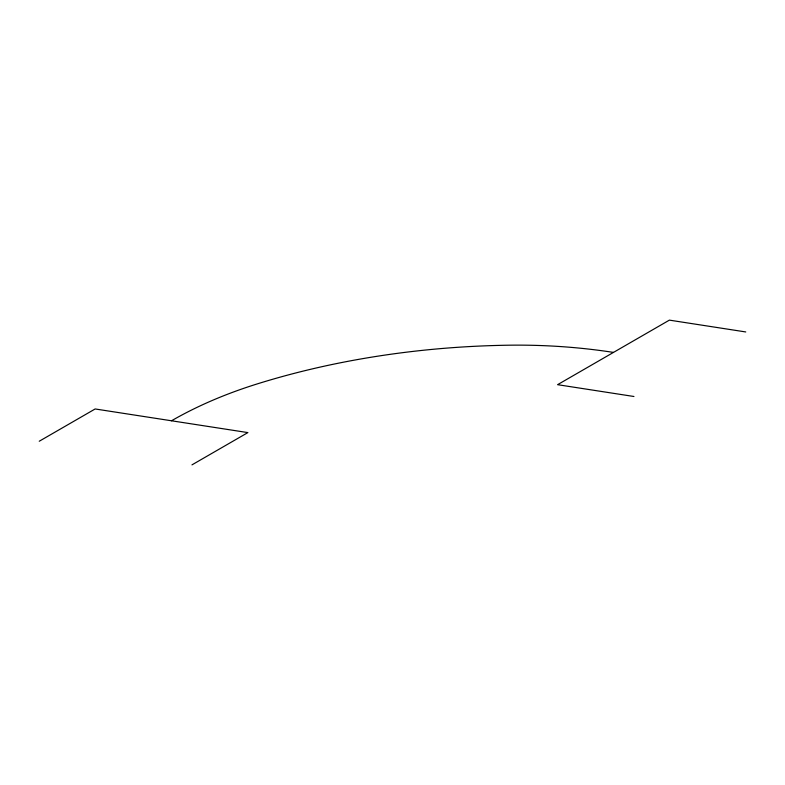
<?xml version="1.0" encoding="UTF-8"?>
<svg xmlns="http://www.w3.org/2000/svg" width="785" height="785" viewBox="0 0 785 785"><rect width="100%" height="100%" fill="white"/><g stroke="black" fill="none" stroke-linecap="round" stroke-linejoin="round"><path stroke-width="1.18" d="M39.25 441.239L95.152 408.965L247.874 432.594L191.972 464.867M745.75 331.947L669.389 320.133L557.586 384.679L633.946 396.494M171.513 420.78A369.725 213.461 0 0 1 256.813 384.042A558.557 322.478 0 0 1 507.787 345.214A369.725 213.461 0 0 1 613.487 352.406"/></g></svg>
